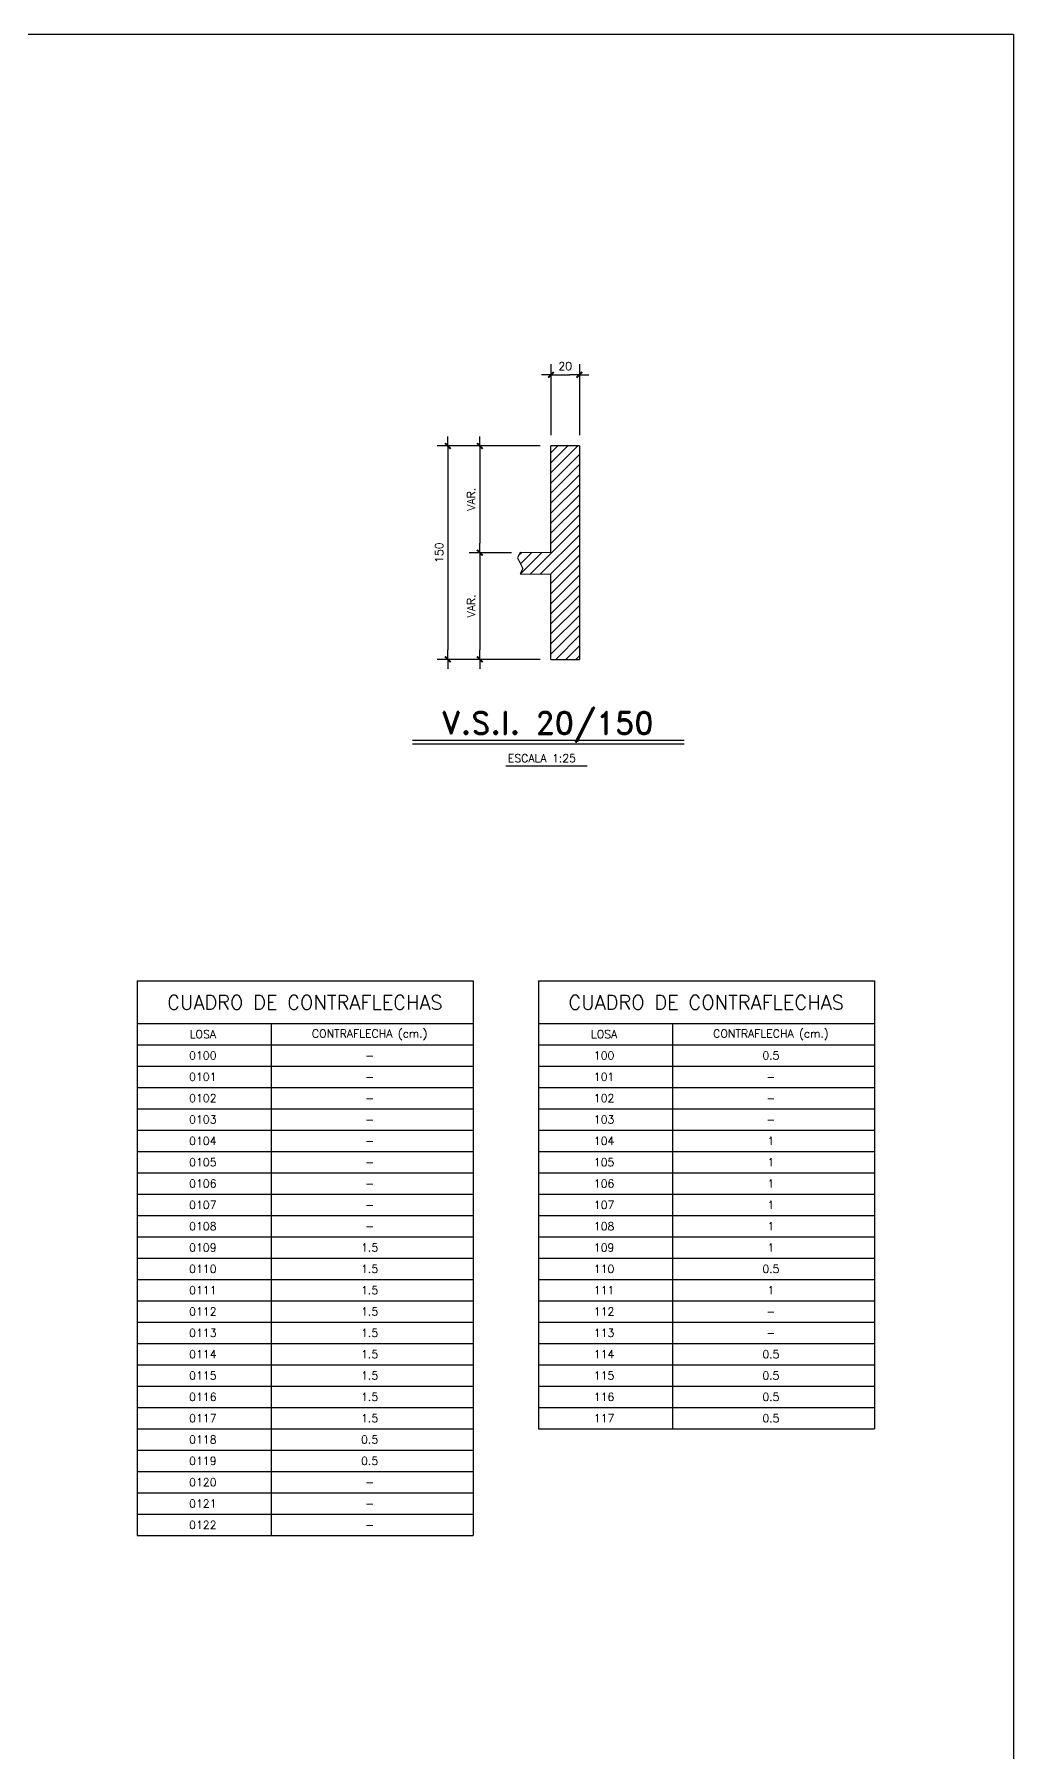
# Model space of a CAD drawing. Extents: x -4 to 6083, y -4 to 8618.
# Drawn here: x 4016 to 6083, y 4994 to 8618 of the extents above; entities that cross this region are included whole.
import ezdxf
from ezdxf.enums import TextEntityAlignment as Align

# ---------------------------------------------------------------- set-up
doc = ezdxf.new("R2010")
doc.units = 0
doc.header["$LTSCALE"] = 45
doc.header["$MEASUREMENT"] = 0
doc.layers.get('0').update_dxf_attribs({"linetype": 'CONTINUOUS'})
for name, color, linetype in [('CONTORNOS', 3, 'CONTINUOUS'), ('RLA-CORTES', 5, 'CONTINUOUS'), ('RLA-FORMATO', 7, 'CONTINUOUS'), ('RLA-TEXTOS1', 9, 'CONTINUOUS')]:
    doc.layers.add(name, color=color, linetype=linetype)
doc.styles.add('ROMANS', font='ROMANS.shx', dxfattribs={"height": 16.875})
doc.styles.add('SIETE50', font='ROMAND.SHX', dxfattribs={"height": 31.5})
doc.dimstyles.new('ING25', dxfattribs={"dimscale": 50, "dimtxt": 0.3, "dimasz": 0.4, "dimexe": 0.2, "dimexo": 1, "dimgap": 0.2, "dimtad": 1, "dimdec": 1, "dimlfac": 0.33333, "dimzin": 12, "dimdsep": 46, "dimtxsty": 'ROMANS', "dimblk1": 'TICK1', "dimblk2": 'TICK1', "dimsah": 1, "dimcen": 0.1, "dimse1": 1, "dimse2": 1, "dimclrd": 2, "dimclre": 4, "dimclrt": 3, "dimadec": 0, "dimazin": 0, "dimtfac": 1, "dimtdec": 1, "dimtix": 1, "dimtmove": 2, "dimatfit": 3, "dimldrblk": 'TICK1', "dimfxl": 0.2, "dimtolj": 1, "dimtzin": 12, "dimarcsym": 0})

# ---------------------------------------------------------------- blocks, each defined once
blk = doc.blocks.new('TICK1')
at = {"color": 2}
for points in [[(0, 0), (-1, 0)], [(0, 0), (1, 0)]]:
    blk.add_lwpolyline(points, dxfattribs=at)
at = {"color": 2, "const_width": 0.2}
blk.add_lwpolyline([(-0.3, -0.3), (0.3, 0.3)], dxfattribs=at)
blk = doc.blocks.new('*D104')
at = {"layer": 'RLA-CORTES', "color": 2, "lineweight": -2, "transparency": 16777216}
blk.add_line((5126, 7899.4), (5146, 7899.4), dxfattribs=at)
at = {"layer": 'RLA-CORTES', "color": 2, "lineweight": -2, "transparency": 16777216, "xscale": 20, "yscale": 20, "zscale": 20, "rotation": 180}
blk.add_blockref('TICK1', (5106, 7899.4), dxfattribs=at)
at = {"layer": 'RLA-CORTES', "color": 2, "lineweight": -2, "transparency": 16777216, "xscale": 20, "yscale": 20, "zscale": 20}
blk.add_blockref('TICK1', (5166, 7899.4), dxfattribs=at)
at = {"layer": 'RLA-CORTES', "color": 3, "transparency": 16777216, "insert": (5136, 7917.8), "char_height": 16.88, "attachment_point": 5, "style": 'ROMANS'}
blk.add_mtext('\\A1;20', dxfattribs=at)
blk = doc.blocks.new('*D105')
at = {"layer": 'RLA-CORTES', "color": 2, "lineweight": -2, "transparency": 16777216}
blk.add_line((4956, 7729.4), (4956, 7544.4), dxfattribs=at)
at = {"layer": 'RLA-CORTES', "color": 2, "lineweight": -2, "transparency": 16777216, "xscale": 20, "yscale": 20, "zscale": 20}
for p, rotation in [((4956, 7749.4), 90), ((4956, 7524.4), 270)]:
    blk.add_blockref('TICK1', p, dxfattribs=dict(at, rotation=rotation))
at = {"layer": 'RLA-CORTES', "color": 3, "transparency": 16777216, "insert": (4937.5, 7636.9), "char_height": 16.88, "attachment_point": 5, "rotation": 90, "style": 'ROMANS'}
blk.add_mtext('\\A1;VAR.', dxfattribs=at)
blk = doc.blocks.new('*D106')
at = {"layer": 'RLA-CORTES', "color": 2, "lineweight": -2, "transparency": 16777216}
blk.add_line((4888.5, 7729.4), (4888.5, 7319.4), dxfattribs=at)
at = {"layer": 'RLA-CORTES', "color": 2, "lineweight": -2, "transparency": 16777216, "xscale": 20, "yscale": 20, "zscale": 20}
for p, rotation in [((4888.5, 7749.4), 90), ((4888.5, 7299.4), 270)]:
    blk.add_blockref('TICK1', p, dxfattribs=dict(at, rotation=rotation))
at = {"layer": 'RLA-CORTES', "color": 3, "transparency": 16777216, "insert": (4870, 7524.4), "char_height": 16.88, "attachment_point": 5, "rotation": 90, "style": 'ROMANS'}
blk.add_mtext('\\A1;150', dxfattribs=at)
blk = doc.blocks.new('*D107')
at = {"layer": 'RLA-CORTES', "color": 2, "lineweight": -2, "transparency": 16777216}
blk.add_line((4956, 7504.4), (4956, 7319.4), dxfattribs=at)
at = {"layer": 'RLA-CORTES', "color": 2, "lineweight": -2, "transparency": 16777216, "xscale": 20, "yscale": 20, "zscale": 20}
for p, rotation in [((4956, 7524.4), 90), ((4956, 7299.4), 270)]:
    blk.add_blockref('TICK1', p, dxfattribs=dict(at, rotation=rotation))
at = {"layer": 'RLA-CORTES', "color": 3, "transparency": 16777216, "insert": (4937.5, 7411.9), "char_height": 16.88, "attachment_point": 5, "rotation": 90, "style": 'ROMANS'}
blk.add_mtext('\\A1;VAR.', dxfattribs=at)

msp = doc.modelspace()

# ---------------------------------------------------------------- hatches: boundary and pattern name
at = {"layer": 'RLA-CORTES'}
h = msp.add_hatch(dxfattribs=at)
h.set_pattern_fill('_USER', color=1, scale=15, angle=45, style=0, pattern_type=0)
h.set_pattern_definition([(45, (0, -489.456), (-10.606602, 10.606602), [])])
h.paths.add_polyline_path([(5165.978, 7749.384), (5105.978, 7749.384), (5105.978, 7524.052), (5040.978, 7524.676), (5035.368, 7513.455), (5046.588, 7491.015), (5040.978, 7479.795), (5105.978, 7479.176), (5105.978, 7299.384), (5165.978, 7299.384)])

# ---------------------------------------------------------------- linework, layer by layer
at = {"layer": 'CONTORNOS', "color": 2}
msp.add_lwpolyline([(5040.978, 7524.676), (5035.368, 7513.455), (5046.588, 7491.015), (5040.978, 7479.795)], dxfattribs=at)
at = {"layer": 'RLA-CORTES', "color": 1}
for p, q in [((5105.978, 7921.884), (5105.978, 7771.884)), ((5165.978, 7921.884), (5165.978, 7771.884)), ((5083.478, 7749.384), (4865.978, 7749.384)), ((5022.766, 7524.364), (4933.478, 7524.364)), ((5083.478, 7299.384), (4865.978, 7299.384))]:
    msp.add_line(p, q, dxfattribs=at)
at = {"layer": 'RLA-CORTES'}
for p, q in [((5105.978, 7524.052), (5105.978, 7749.384)), ((5165.978, 7749.384), (5105.978, 7749.384)), ((5165.978, 7749.384), (5165.978, 7299.384)), ((5105.978, 7524.052), (5040.978, 7524.676)), ((5040.978, 7479.795), (5105.978, 7479.176)), ((5105.978, 7299.384), (5105.978, 7479.176)), ((5105.978, 7299.384), (5165.978, 7299.384))]:
    msp.add_line(p, q, dxfattribs=at)
at = {"layer": 'RLA-CORTES', "color": 6}
for p, q in [((4813.638, 7128.604), (5387.419, 7128.604)), ((4813.638, 7121.104), (5387.419, 7121.104))]:
    msp.add_line(p, q, dxfattribs=at)
at = {"layer": 'RLA-CORTES', "color": 3}
msp.add_line((5010.978, 7074.957), (5182.121, 7074.957), dxfattribs=at)
at = {"layer": 'RLA-FORMATO', "color": 6, "linetype": 'Continuous'}
for q in [(0, 8617.5), (6082.5, 0)]:
    msp.add_line((6082.5, 8617.5), q, dxfattribs=at)
at = {"layer": 'RLA-TEXTOS1', "color": 2}
for p, q in [((4232.697, 6621.449), (4232.697, 5451.449)), ((4232.697, 6621.449), (4941.983, 6621.449)), ((4941.983, 6621.449), (4941.983, 5451.449)), ((5079.531, 6621.449), (5079.531, 5676.449)), ((5079.531, 6621.449), (5788.817, 6621.449)), ((5788.817, 6621.449), (5788.817, 5676.449)), ((4232.697, 6531.449), (4941.983, 6531.449)), ((4515.384, 6531.449), (4515.384, 5451.449)), ((5079.531, 6531.449), (5788.817, 6531.449)), ((5362.218, 6531.449), (5362.218, 5676.449)), ((4232.697, 6486.449), (4941.983, 6486.449)), ((5079.531, 6486.449), (5788.817, 6486.449)), ((4232.697, 6441.449), (4941.983, 6441.449)), ((5079.531, 6441.449), (5788.817, 6441.449)), ((4232.697, 6396.449), (4941.983, 6396.449)), ((5079.531, 6396.449), (5788.817, 6396.449)), ((4232.697, 6351.449), (4941.983, 6351.449)), ((5079.531, 6351.449), (5788.817, 6351.449)), ((4232.697, 6306.449), (4941.983, 6306.449)), ((5079.531, 6306.449), (5788.817, 6306.449)), ((4232.697, 6261.449), (4941.983, 6261.449)), ((5079.531, 6261.449), (5788.817, 6261.449)), ((4232.697, 6216.449), (4941.983, 6216.449)), ((5079.531, 6216.449), (5788.817, 6216.449)), ((4232.697, 6171.449), (4941.983, 6171.449)), ((5079.531, 6171.449), (5788.817, 6171.449)), ((4232.697, 6126.449), (4941.983, 6126.449)), ((5079.531, 6126.449), (5788.817, 6126.449)), ((4232.697, 6081.449), (4941.983, 6081.449)), ((5079.531, 6081.449), (5788.817, 6081.449)), ((4232.697, 6036.449), (4941.983, 6036.449)), ((5079.531, 6036.449), (5788.817, 6036.449)), ((4232.697, 5991.449), (4941.983, 5991.449)), ((5079.531, 5991.449), (5788.817, 5991.449)), ((4232.697, 5946.449), (4941.983, 5946.449)), ((5079.531, 5946.449), (5788.817, 5946.449)), ((4232.697, 5901.449), (4941.983, 5901.449)), ((5079.531, 5901.449), (5788.817, 5901.449)), ((4232.697, 5856.449), (4941.983, 5856.449)), ((5079.531, 5856.449), (5788.817, 5856.449)), ((4232.697, 5811.449), (4941.983, 5811.449)), ((5079.531, 5811.449), (5788.817, 5811.449)), ((4232.697, 5766.449), (4941.983, 5766.449)), ((5079.531, 5766.449), (5788.817, 5766.449)), ((4232.697, 5721.449), (4941.983, 5721.449)), ((5079.531, 5721.449), (5788.817, 5721.449)), ((4232.697, 5676.449), (4941.983, 5676.449)), ((5079.531, 5676.449), (5788.817, 5676.449)), ((4232.697, 5631.449), (4941.983, 5631.449)), ((4232.697, 5586.449), (4941.983, 5586.449)), ((4232.697, 5541.449), (4941.983, 5541.449)), ((4232.697, 5496.449), (4941.983, 5496.449)), ((4232.697, 5451.449), (4941.983, 5451.449))]:
    msp.add_line(p, q, dxfattribs=at)

# ---------------------------------------------------------------- texts
at = {"layer": 'RLA-CORTES', "color": 6, "style": 'SIETE50'}
msp.add_text('V.S.I. 20/150', height=47.25, dxfattribs=at).set_placement((5098.684, 7141.478), align=Align.CENTER)
at = {"layer": 'RLA-CORTES', "color": 3, "style": 'ROMANS'}
msp.add_text('ESCALA 1:25', height=16.875, dxfattribs=at).set_placement((5014.877, 7082.386))
at = {"layer": 'RLA-TEXTOS1', "color": 5, "style": 'ROMANS'}
for p in [(4586.621, 6575.793), (5433.455, 6575.793)]:
    msp.add_text('CUADRO DE CONTRAFLECHAS', height=30, dxfattribs=at).set_placement(p, align=Align.MIDDLE)
at = {"layer": 'RLA-TEXTOS1', "color": 9, "style": 'ROMANS'}
for s, p in [('LOSA', (4371.242, 6508.825)), ('CONTRAFLECHA (cm.)', (4723.292, 6508.825)), ('LOSA', (5218.076, 6508.825)), ('CONTRAFLECHA (cm.)', (5570.126, 6508.825)), ('0100', (4371.242, 6463.825)), ('-', (4723.292, 6463.825)), ('100', (5218.076, 6463.825)), ('0.5', (5570.126, 6463.825)), ('0101', (4371.242, 6418.825)), ('-', (4723.292, 6418.825)), ('101', (5218.076, 6418.825)), ('-', (5570.126, 6418.825)), ('0102', (4371.242, 6373.825)), ('102', (5218.076, 6373.825)), ('-', (4723.292, 6373.825)), ('-', (5570.126, 6373.825)), ('0103', (4371.242, 6328.825)), ('-', (4723.292, 6328.825)), ('103', (5218.076, 6328.825)), ('-', (5570.126, 6328.825)), ('0104', (4371.242, 6283.825)), ('-', (4723.292, 6283.825)), ('104', (5218.076, 6283.825)), ('1', (5570.126, 6283.825)), ('0105', (4371.242, 6238.825)), ('-', (4723.292, 6238.825)), ('105', (5218.076, 6238.825)), ('1', (5570.126, 6238.825)), ('0106', (4371.242, 6193.825)), ('106', (5218.076, 6193.825)), ('1', (5570.126, 6193.825)), ('-', (4723.292, 6193.825)), ('0107', (4371.242, 6148.825)), ('-', (4723.292, 6148.825)), ('107', (5218.076, 6148.825)), ('1', (5570.126, 6148.825)), ('0108', (4371.242, 6103.825)), ('-', (4723.292, 6103.825)), ('108', (5218.076, 6103.825)), ('1', (5570.126, 6103.825)), ('0109', (4371.242, 6058.825)), ('1.5', (4723.292, 6058.825)), ('109', (5218.076, 6058.825)), ('1', (5570.126, 6058.825)), ('0110', (4371.242, 6013.825)), ('1.5', (4723.292, 6013.825)), ('110', (5218.076, 6013.825)), ('0.5', (5570.126, 6013.825)), ('0111', (4371.242, 5968.825)), ('1.5', (4723.292, 5968.825)), ('111', (5218.076, 5968.825)), ('1', (5570.126, 5968.825)), ('0112', (4371.242, 5923.825)), ('1.5', (4723.292, 5923.825)), ('112', (5218.076, 5923.825)), ('-', (5570.126, 5923.825)), ('0113', (4371.242, 5878.825)), ('1.5', (4723.292, 5878.825)), ('113', (5218.076, 5878.825)), ('-', (5570.126, 5878.825)), ('0114', (4371.242, 5833.825)), ('1.5', (4723.292, 5833.825)), ('114', (5218.076, 5833.825)), ('0.5', (5570.126, 5833.825)), ('0115', (4371.242, 5788.825)), ('1.5', (4723.292, 5788.825)), ('115', (5218.076, 5788.825)), ('0.5', (5570.126, 5788.825)), ('0116', (4371.242, 5743.825)), ('1.5', (4723.292, 5743.825)), ('116', (5218.076, 5743.825)), ('0.5', (5570.126, 5743.825)), ('0117', (4371.242, 5698.825)), ('1.5', (4723.292, 5698.825)), ('117', (5218.076, 5698.825)), ('0.5', (5570.126, 5698.825)), ('0118', (4371.242, 5653.825)), ('0.5', (4723.292, 5653.825)), ('0119', (4371.242, 5608.825)), ('0.5', (4723.292, 5608.825)), ('0120', (4371.242, 5563.825)), ('-', (4723.292, 5563.825)), ('0121', (4371.242, 5518.825)), ('-', (4723.292, 5518.825)), ('0122', (4371.242, 5473.825)), ('-', (4723.292, 5473.825))]:
    msp.add_text(s, height=16.875, dxfattribs=at).set_placement(p, align=Align.MIDDLE)

# ---------------------------------------------------------------- dimensions: what is measured, and where the dimension line sits
at = {"layer": 'RLA-CORTES'}
dim = msp.add_linear_dim(base=(5165.978, 7899.384), p1=(5105.978, 7910.453), p2=(5165.978, 7910.453), dimstyle='ING25', dxfattribs=at)
dim.commit()
dim.dimension.update_dxf_attribs({"geometry": '*D104', "text_midpoint": (5135.978, 7917.822)})
dim = msp.add_linear_dim(base=(4888.478, 7299.384), p1=(4918.464, 7749.384), p2=(4918.464, 7299.384), angle=90, dimstyle='ING25', dxfattribs=at)
dim.commit()
dim.dimension.update_dxf_attribs({"geometry": '*D106', "text_midpoint": (4870.041, 7524.384)})
for base, p1, p2, picture, middle in [((4955.978, 7524.364), (4985.964, 7749.384), (4985.964, 7524.364), '*D105', (4937.541, 7636.874)), ((4955.978, 7299.384), (4985.964, 7524.364), (4985.964, 7299.384), '*D107', (4937.541, 7411.874))]:
    dim = msp.add_linear_dim(base=base, p1=p1, p2=p2, angle=90, text='VAR.', dimstyle='ING25', dxfattribs=at)
    dim.commit()
    dim.dimension.update_dxf_attribs({"geometry": picture, "text_midpoint": middle})

doc.saveas('drawing.dxf')
